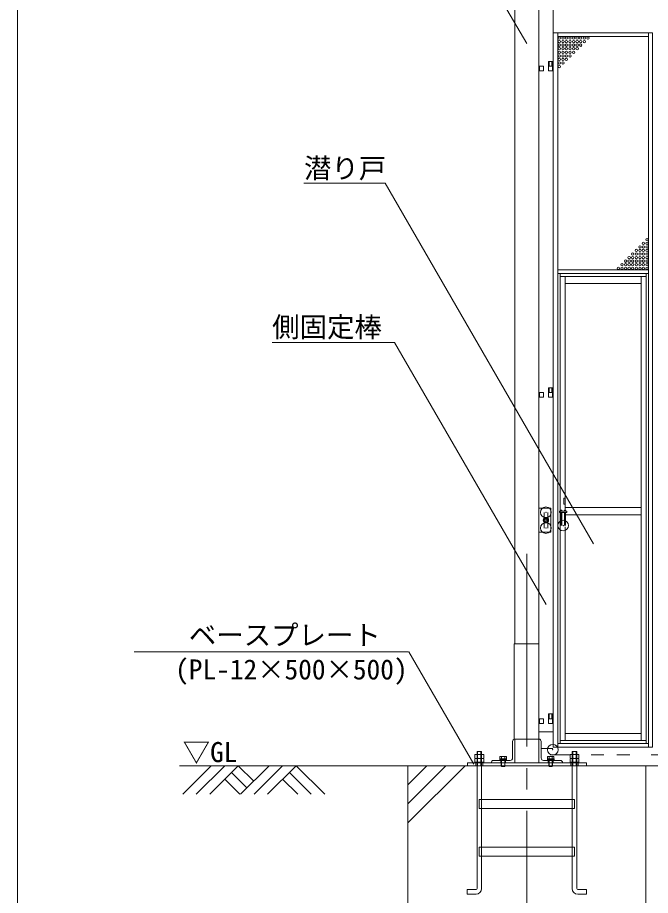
# Model space of a CAD drawing. Units: millimetres, scale not verified. Extents: x -12090 to 12090, y -18325 to 18325.
# Drawn here: x -12090 to -9431, y 4910 to 8600 of the extents above; entities that cross this region are included whole.
import ezdxf
from ezdxf.enums import TextEntityAlignment as Align

# ---------------------------------------------------------------- set-up
doc = ezdxf.new("R2010")
doc.units = ezdxf.units.MM
doc.header["$LTSCALE"] = 90
doc.header["$PDMODE"] = 32
doc.header["$PDSIZE"] = 45
for name, pattern in [('CHAIN2', [12, 9, -1, 1, -1]), ('DASHED1', [1.8, 1.2, -0.6]), ('DOUBLE_CHAIN2', [12.8, 9, -1, 0.6, -0.6, 0.6, -1])]:
    doc.linetypes.add(name, pattern=pattern)
for name, color, linetype, lineweight in [('0-2_ACCG-3018', 134, 'Continuous', 18), ('0-5_ﾍﾞｰｽﾗｲﾝ', 134, 'Continuous', 18), ('0-6_ﾎﾞﾙﾄ類', 134, 'Continuous', 18), ('0-8_ﾜｲﾔｰﾛｰﾌﾟ', 134, 'DOUBLE_CHAIN2', 18), ('0-9_基礎工事用PCA大', 134, 'Continuous', 18), ('0-A_図面枠', 134, 'Continuous', 18), ('0-C_側固定棒', 134, 'Continuous', 18), ('1-6_通芯', 134, 'CHAIN2', 18), ('1-9_標準ﾊﾟﾈﾙ', 134, 'Continuous', 18), ('1-A_標準柱', 134, 'Continuous', 18), ('1-B_文字', 134, 'Continuous', 18)]:
    doc.layers.add(name, color=color, linetype=linetype, lineweight=lineweight)
doc.styles.add('ＭＳ ゴシック', font='')
doc.styles.get('ＭＳ ゴシック').set_extended_font_data('MS Gothic')

msp = doc.modelspace()

# ---------------------------------------------------------------- linework, layer by layer
at = {"layer": '0-2_ACCG-3018'}
for centre in [(-9813.94, 8514.06), (-9813.94, 8499.06), (-9813.94, 8484.06), (-9798.94, 8514.06), (-9798.94, 8499.06), (-9798.94, 8484.06), (-9783.94, 8514.06), (-9783.94, 8499.06), (-9783.94, 8484.06), (-9768.94, 8514.06), (-9768.94, 8499.06), (-9768.94, 8484.06), (-9753.94, 8514.06), (-9753.94, 8499.06), (-9753.94, 8484.06), (-9738.94, 8514.06), (-9738.94, 8499.06), (-9738.94, 8484.06), (-9723.94, 8514.06), (-9723.94, 8499.06), (-9723.94, 8484.06), (-9708.94, 8514.06), (-9708.94, 8499.06), (-9693.94, 8514.06), (-9813.94, 8469.06), (-9813.94, 8454.06), (-9798.94, 8469.06), (-9798.94, 8454.06), (-9783.94, 8469.06), (-9783.94, 8454.06), (-9768.94, 8469.06), (-9768.94, 8454.06), (-9753.94, 8469.06), (-9753.94, 8454.06), (-9738.94, 8469.06), (-9813.94, 8439.06), (-9813.94, 8424.06), (-9798.94, 8439.06), (-9798.94, 8424.06), (-9783.94, 8439.06), (-9783.94, 8424.06), (-9768.94, 8439.06), (-9813.94, 8409.06), (-9813.94, 8394.06), (-9798.94, 8409.06), (-9475.44, 7636.06), (-9460.44, 7651.06), (-9460.44, 7636.06), (-9445.45, 7666.06), (-9445.45, 7651.06), (-9445.45, 7636.06), (-9505.44, 7606.06), (-9490.45, 7621.06), (-9490.45, 7606.06), (-9475.44, 7621.06), (-9475.44, 7606.06), (-9460.44, 7621.06), (-9460.44, 7606.06), (-9445.45, 7621.06), (-9445.45, 7606.06), (-9550.44, 7561.06), (-9535.45, 7576.06), (-9535.45, 7561.06), (-9520.44, 7591.06), (-9520.44, 7576.06), (-9520.44, 7561.06), (-9505.44, 7591.06), (-9505.44, 7576.06), (-9505.44, 7561.06), (-9490.45, 7591.06), (-9490.45, 7576.06), (-9490.45, 7561.06), (-9475.44, 7591.06), (-9475.44, 7576.06), (-9475.44, 7561.06), (-9460.44, 7591.06), (-9460.44, 7576.06), (-9460.44, 7561.06), (-9445.45, 7591.06), (-9445.45, 7576.06), (-9445.45, 7561.06), (-9565.44, 7546.06), (-9550.44, 7546.06), (-9535.45, 7546.06), (-9520.44, 7546.06), (-9505.44, 7546.06), (-9490.45, 7546.06), (-9475.44, 7546.06), (-9460.44, 7546.06), (-9445.45, 7546.06)]:
    msp.add_circle(centre, 5, dxfattribs=at)
at = {"layer": '0-5_ﾍﾞｰｽﾗｲﾝ'}
msp.add_line((-11410.19, 5455), (2349.81, 5455), dxfattribs=at)
at = {"layer": '0-6_ﾎﾞﾙﾄ類'}
for p, q in [((-10159.72, 5487.03), (-10159.72, 5501.6)), ((-10140.67, 5487.03), (-10140.67, 5501.6)), ((-9759.72, 5487.03), (-9759.72, 5501.6)), ((-9740.66, 5487.03), (-9740.66, 5501.6)), ((-10159.72, 5484.17), (-10159.72, 5469.6)), ((-10140.67, 5484.17), (-10140.67, 5469.6)), ((-10062.03, 5494), (-10063.86, 5492.94)), ((-10063.86, 5492.94), (-10063.86, 5484.2)), ((-10063.86, 5484.2), (-10036.53, 5484.2)), ((-10062.03, 5494), (-10038.36, 5494)), ((-10061.44, 5484), (-10038.95, 5484)), ((-10058.19, 5455), (-10058.19, 5477)), ((-10057.02, 5492.94), (-10057.02, 5484.2)), ((-10056.97, 5452.2), (-10056.97, 5477)), ((-10051.39, 5481), (-10050.32, 5477)), ((-10050.07, 5481), (-10049, 5477)), ((-10043.36, 5492.94), (-10043.36, 5484.2)), ((-10042.19, 5455), (-10042.19, 5477)), ((-10038.36, 5494), (-10036.53, 5492.94)), ((-10036.53, 5492.94), (-10036.53, 5484.2)), ((-9862.03, 5494), (-9863.86, 5492.94)), ((-9863.86, 5492.94), (-9863.86, 5484.2)), ((-9863.86, 5484.2), (-9836.52, 5484.2)), ((-9862.03, 5494), (-9838.36, 5494)), ((-9861.43, 5484), (-9838.94, 5484)), ((-9858.19, 5455), (-9858.19, 5477)), ((-9857.02, 5492.94), (-9857.02, 5484.2)), ((-9856.96, 5452.2), (-9856.96, 5477)), ((-9851.39, 5481), (-9850.32, 5477)), ((-9850.07, 5481), (-9849, 5477)), ((-9843.36, 5492.94), (-9843.36, 5484.2)), ((-9842.19, 5455), (-9842.19, 5477)), ((-9838.36, 5494), (-9836.52, 5492.94)), ((-9836.52, 5492.94), (-9836.52, 5484.2)), ((-9759.72, 5484.17), (-9759.72, 5469.6)), ((-9740.66, 5484.17), (-9740.66, 5469.6)), ((-10058.19, 5455), (-10056.97, 5452.2)), ((-9858.19, 5455), (-9856.96, 5452.2))]:
    msp.add_line(p, q, dxfattribs=at)
for points in [[(-10168.67, 5487.03), (-10168.67, 5501.6), (-10131.71, 5501.6), (-10131.71, 5487.03), (-10134.19, 5485.6), (-10166.19, 5485.6)], [(-9768.67, 5487.03), (-9768.67, 5501.6), (-9731.72, 5501.6), (-9731.72, 5487.03), (-9734.19, 5485.6), (-9766.2, 5485.6)], [(-10168.67, 5484.17), (-10168.67, 5469.6), (-10131.71, 5469.6), (-10131.71, 5484.17), (-10134.19, 5485.6), (-10166.19, 5485.6)], [(-10168.19, 5469.6), (-10132.19, 5469.6), (-10132.19, 5467), (-10168.19, 5467)], [(-10036.2, 5484), (-10036.2, 5481), (-10064.2, 5481), (-10064.2, 5484)], [(-10064.2, 5481), (-10036.2, 5481), (-10036.2, 5477), (-10064.2, 5477)], [(-9836.19, 5484), (-9836.19, 5481), (-9864.19, 5481), (-9864.19, 5484)], [(-9864.19, 5481), (-9836.19, 5481), (-9836.19, 5477), (-9864.19, 5477)], [(-9768.67, 5484.17), (-9768.67, 5469.6), (-9731.72, 5469.6), (-9731.72, 5484.17), (-9734.19, 5485.6), (-9766.2, 5485.6)], [(-9768.19, 5469.6), (-9732.19, 5469.6), (-9732.19, 5467), (-9768.19, 5467)]]:
    msp.add_lwpolyline(points, close=True, dxfattribs=at)
for points in [[(-10056.97, 5452.2), (-10043.42, 5452.2), (-10043.42, 5477)], [(-9856.96, 5452.2), (-9843.42, 5452.2), (-9843.42, 5477)], [(-10058.19, 5455), (-10042.19, 5455), (-10043.42, 5452.2)], [(-9858.19, 5455), (-9842.19, 5455), (-9843.42, 5452.2)]]:
    msp.add_lwpolyline(points, dxfattribs=at)
for centre, radius, start, end in [((-10164.19, 5494.78), 8.96, 240.0064, 300.0064), ((-10164.19, 5476.42), 8.96, 60.0064, 120.0064), ((-10150.19, 5453.14), 32.45, 72.93497, 107.07105), ((-10150.19, 5518.05), 32.45, 252.93497, 287.07105), ((-10136.2, 5494.77), 8.95, 239.98131, 300.0315), ((-10136.2, 5476.43), 8.95, 59.98131, 120.0315), ((-10060.44, 5487.95), 6.05, 55.616, 124.384), ((-10061.44, 5484.2), 0.198, 180, 270), ((-10050.19, 5471.39), 22.62, 72.412, 107.588), ((-10039.94, 5487.95), 6.05, 55.616, 124.384), ((-10038.95, 5484.2), 0.198, 270, 0), ((-9860.44, 5487.95), 6.05, 55.616, 124.384), ((-9861.43, 5484.2), 0.198, 180, 270), ((-9850.19, 5471.39), 22.62, 72.412, 107.588), ((-9839.94, 5487.95), 6.05, 55.616, 124.384), ((-9838.94, 5484.2), 0.198, 270, 0), ((-9764.19, 5494.78), 8.96, 240.0064, 300.0064), ((-9764.19, 5476.42), 8.96, 60.0064, 120.0064), ((-9750.19, 5453.14), 32.45, 72.93497, 107.07105), ((-9750.19, 5518.05), 32.45, 252.93497, 287.07105), ((-9736.19, 5494.77), 8.95, 239.98131, 300.0315), ((-9736.19, 5476.43), 8.95, 59.98131, 120.0315)]:
    msp.add_arc(centre, radius, start, end, dxfattribs=at)
at = {"layer": '0-8_ﾜｲﾔｰﾛｰﾌﾟ'}
msp.add_line((1749.81, 5500), (-9851.8, 5500), dxfattribs=at)
at = {"layer": '0-9_基礎工事用PCA大', "linetype": 'DASHED1'}
for p, q in [((-10164.89, 5467), (-10164.89, 5455)), ((-10135.2, 5467), (-10135.2, 5455)), ((-10058.19, 5467), (-10058.19, 5455)), ((-10042.19, 5467), (-10042.19, 5455)), ((-9858.19, 5467), (-9858.19, 5455)), ((-9842.19, 5467), (-9842.19, 5455)), ((-9765.19, 5467), (-9765.19, 5455)), ((-9735.19, 5467), (-9735.19, 5455)), ((-10140.67, 5313), (-10140.67, 5275)), ((-9759.72, 5313), (-9759.72, 5275)), ((-10140.67, 5113), (-10140.67, 5075)), ((-9759.72, 5113), (-9759.72, 5075))]:
    msp.add_line(p, q, dxfattribs=at)
at = {"layer": '0-9_基礎工事用PCA大'}
for p, q in [((-10450.2, 5215), (-10210.19, 5455)), ((-10450.2, 5295), (-10290.19, 5455)), ((-10450.2, 5375), (-10370.2, 5455)), ((-10140.67, 5275), (-10140.67, 5113)), ((-9759.72, 5275), (-9759.72, 5113)), ((-10140.67, 5075), (-10140.67, 4938)), ((-9759.72, 5075), (-9759.72, 4938))]:
    msp.add_line(p, q, dxfattribs=at)
for points in [[(-10159.72, 4938.05), (-10159.72, 5515), (-10140.67, 5515), (-10140.67, 5313)], [(-10159.72, 5452.5), (-10157.22, 5455), (-10157.22, 5515), (-10143.17, 5515), (-10143.17, 5455), (-10140.67, 5452.5)], [(-9740.66, 4938.05), (-9740.66, 5515), (-9759.72, 5515), (-9759.72, 5313)], [(-9740.66, 5452.5), (-9743.17, 5455), (-9743.17, 5515), (-9757.22, 5515), (-9757.22, 5455), (-9759.72, 5452.5)], [(-10163.66, 4915), (-10200.67, 4915), (-10200.67, 4934.05), (-10163.72, 4934.05)], [(-9736.72, 4915), (-9699.71, 4915), (-9699.71, 4934.05), (-9736.67, 4934.05)]]:
    msp.add_lwpolyline(points, dxfattribs=at)
for points in [[(-10200.19, 5455), (-9700.19, 5455), (-9700.19, 5467), (-10200.19, 5467)], [(-10450.2, 4455), (-9450.19, 4455), (-9450.19, 5455), (-10450.2, 5455)], [(-10150.19, 5313), (-9750.19, 5313), (-9750.19, 5275), (-10150.19, 5275)], [(-10150.19, 5113), (-9750.19, 5113), (-9750.19, 5075), (-10150.19, 5075)]]:
    msp.add_lwpolyline(points, close=True, dxfattribs=at)
for centre, radius, start, end in [((-10163.72, 4938.05), 4, 270, 360), ((-10163.66, 4938), 23, 270, 360), ((-9736.72, 4938), 23, 180, 270), ((-9736.67, 4938.05), 4, 180, 270)]:
    msp.add_arc(centre, radius, start, end, dxfattribs=at)
at = {"layer": '0-A_図面枠'}
msp.add_lwpolyline([(-12090.19, 18325), (12059.81, 18325), (12059.81, 1675), (-12090.19, 1675)], close=True, dxfattribs=at)
at = {"layer": '0-C_側固定棒'}
for p, q in [((-9840.19, 7044.06), (-9840.19, 8395.56)), ((-9840.19, 5672.56), (-9840.19, 7024.06))]:
    msp.add_line(p, q, dxfattribs=at)
msp.add_lwpolyline([(-9840.19, 8415.56), (-9840.19, 9267.56), (-9900.19, 9267.56), (-9900.19, 5597.56), (-9840.19, 5597.56), (-9840.19, 5652.56)], dxfattribs=at)
for points in [[(-9897.84, 8375.56), (-9880.54, 8375.56), (-9880.54, 8395.56), (-9897.84, 8395.56)], [(-9859.84, 8375.56), (-9842.54, 8375.56), (-9842.54, 8395.56), (-9859.84, 8395.56)], [(-9897.84, 7004.06), (-9880.54, 7004.06), (-9880.54, 7024.06), (-9897.84, 7024.06)], [(-9859.84, 7004.06), (-9842.54, 7004.06), (-9842.54, 7024.06), (-9859.84, 7024.06)], [(-9875.1, 6496.06), (-9880.01, 6487.56), (-9875.1, 6479.06), (-9865.29, 6479.06), (-9860.38, 6487.56), (-9865.29, 6496.06)], [(-9897.84, 5632.56), (-9880.54, 5632.56), (-9880.54, 5652.56), (-9897.84, 5652.56)], [(-9859.84, 5632.56), (-9842.54, 5632.56), (-9842.54, 5652.56), (-9859.84, 5652.56)]]:
    msp.add_lwpolyline(points, close=True, dxfattribs=at)
for radius in [11, 8.5, 4.76, 4.22]:
    msp.add_circle((-9870.19, 6487.56), radius, dxfattribs=at)
for start, end in [(72.757, 107.243), (132.757, 167.243), (192.757, 227.243), (252.757, 287.243), (12.757, 47.243), (312.757, 347.243)]:
    msp.add_arc((-9870.19, 6487.56), 8.9, start, end, dxfattribs=at)
at = {"layer": '1-6_通芯'}
msp.add_line((-9950.19, 4455), (-9950.19, 6367), dxfattribs=at)
at = {"layer": '1-9_標準ﾊﾟﾈﾙ', "linetype": 'DASHED1'}
for p, q in [((-9856.69, 8415.56), (-9856.69, 8395.56)), ((-9845.69, 8415.56), (-9845.69, 8395.56)), ((-9856.69, 7044.06), (-9856.69, 7024.06)), ((-9845.69, 7044.06), (-9845.69, 7024.06)), ((-9856.69, 5672.56), (-9856.69, 5652.56)), ((-9845.69, 5672.56), (-9845.69, 5652.56))]:
    msp.add_line(p, q, dxfattribs=at)
at = {"layer": '1-9_標準ﾊﾟﾈﾙ'}
for p, q in [((-9843.49, 8415.56), (-9843.49, 8395.56)), ((-9843.49, 7044.06), (-9843.49, 7024.06)), ((-9807.7, 6464.56), (-9807.7, 6519.56)), ((-9802.69, 6519.56), (-9802.69, 6464.56)), ((-9792.69, 6464.56), (-9792.69, 6519.56)), ((-9787.69, 6519.56), (-9787.69, 6464.56)), ((-9843.49, 5672.56), (-9843.49, 5652.56))]:
    msp.add_line(p, q, dxfattribs=at)
for points in [[(-9839.69, 8535.56), (-9819.94, 8535.56), (-9819.94, 5532.56), (-9839.69, 5532.56)], [(-9439.44, 8535.56), (-9819.94, 8535.56), (-9819.94, 8520.06), (-9439.44, 8520.06)], [(-9439.44, 8535.56), (-9422.69, 8535.56), (-9422.69, 5532.56), (-9439.44, 5532.56)], [(-9439.44, 7540.06), (-9819.94, 7540.06), (-9819.94, 7524.06), (-9439.44, 7524.06)], [(-9819.94, 5548.06), (-9809.69, 5548.06), (-9809.69, 7524.06), (-9819.94, 7524.06)], [(-9789.7, 7511.56), (-9469.69, 7511.56), (-9469.69, 7481.56), (-9789.7, 7481.56)], [(-9449.69, 7511.56), (-9469.69, 7511.56), (-9469.69, 5560.56), (-9449.69, 5560.56)], [(-9439.44, 5548.06), (-9449.69, 5548.06), (-9449.69, 7524.06), (-9439.44, 7524.06)], [(-9789.7, 6554.56), (-9794.69, 6554.56), (-9794.69, 6579.56), (-9789.7, 6579.56)], [(-9812.69, 6524.56), (-9782.69, 6524.56), (-9782.69, 6519.56), (-9812.69, 6519.56)], [(-9789.7, 5560.56), (-9469.69, 5560.56), (-9469.69, 5590.56), (-9789.7, 5590.56)], [(-9439.44, 5532.56), (-9819.94, 5532.56), (-9819.94, 5548.06), (-9439.44, 5548.06)]]:
    msp.add_lwpolyline(points, close=True, dxfattribs=at)
for points in [[(-9839.69, 8395.56), (-9859.69, 8395.56), (-9859.69, 8415.56), (-9839.69, 8415.56)], [(-9809.69, 6524.56), (-9809.69, 7511.56), (-9789.7, 7511.56), (-9789.7, 6529.56)], [(-9839.69, 7024.06), (-9859.69, 7024.06), (-9859.69, 7044.06), (-9839.69, 7044.06)], [(-9789.7, 6529.56), (-9789.7, 6540.06), (-9469.69, 6540.06), (-9469.69, 6510.06), (-9787.69, 6510.06)], [(-9789.7, 6458.56), (-9789.7, 5560.56), (-9809.69, 5560.56), (-9809.69, 6519.56)], [(-9807.7, 6524.56), (-9807.7, 6529.56), (-9802.69, 6529.56), (-9802.69, 6524.56)], [(-9792.69, 6524.56), (-9792.69, 6529.56), (-9787.69, 6529.56), (-9787.69, 6524.56)], [(-9839.69, 5652.56), (-9859.69, 5652.56), (-9859.69, 5672.56), (-9839.69, 5672.56)]]:
    msp.add_lwpolyline(points, dxfattribs=at)
msp.add_point((-9797.7, 6464.56), dxfattribs=at)
at = {"layer": '1-A_標準柱'}
for p, q in [((-10000.2, 5967), (-10000.2, 9417)), ((-9900.19, 5967), (-9900.19, 9417)), ((-9877.69, 6495.61), (-9877.69, 6520)), ((-9862.69, 6520), (-9862.69, 6495.61)), ((-9877.69, 6454), (-9877.69, 6479.51)), ((-9862.69, 6479.51), (-9862.69, 6454)), ((-10010.2, 5557), (-10010.2, 5487)), ((-9890.19, 5557), (-9890.19, 5487)), ((-10020.19, 5477), (-10090.2, 5477)), ((-9900.19, 5467), (-10000.2, 5467)), ((-9880.19, 5477), (-9810.19, 5477))]:
    msp.add_line(p, q, dxfattribs=at)
at = {"layer": '1-A_標準柱', "linetype": 'DASHED1'}
for p, q in [((-10060.19, 5477), (-10060.19, 5467)), ((-10040.19, 5477), (-10040.19, 5467)), ((-9860.19, 5477), (-9860.19, 5467)), ((-9840.19, 5477), (-9840.19, 5467))]:
    msp.add_line(p, q, dxfattribs=at)
at = {"layer": '1-A_標準柱'}
for points in [[(-9900.19, 6537), (-9850.19, 6537), (-9850.19, 6437), (-9900.19, 6437)], [(-10003.39, 5967), (-9900.19, 5967), (-9900.19, 5567), (-10003.39, 5567)]]:
    msp.add_lwpolyline(points, close=True, dxfattribs=at)
for points in [[(-10100.2, 5467), (-10000.2, 5467), (-10000.2, 5567)], [(-9800.19, 5467), (-9900.19, 5467), (-9900.19, 5567)], [(-9841.19, 5527), (-9890.19, 5527), (-9890.19, 5517)]]:
    msp.add_lwpolyline(points, dxfattribs=at)
for centre, start, end in [((-10000.2, 5557), 90, 180), ((-9900.19, 5557), 0, 90), ((-10090.2, 5467), 90, 180), ((-10020.19, 5487), 270, 360), ((-9880.19, 5487), 180, 270), ((-9810.19, 5467), 0, 90)]:
    msp.add_arc(centre, 10, start, end, dxfattribs=at)
for p in [(-9870.19, 6520), (-9870.19, 6454), (-9841.19, 5522)]:
    msp.add_point(p, dxfattribs=at)
at = {"layer": '1-B_文字'}
for p, q in [((-10886.74, 7903.63), (-10546.6, 7903.63)), ((-11020.36, 7234.56), (-10506.43, 7234.56)), ((-11600.95, 5933.8), (-10446.95, 5933.8)), ((-11276.1, 5455), (-11396.39, 5334.72)), ((-11219.41, 5455), (-11339.68, 5334.72)), ((-11162.71, 5455), (-11282.99, 5334.72)), ((-11191.06, 5426.65), (-11126.25, 5361.85)), ((-11162.71, 5455), (-11097.9, 5390.2)), ((-11033.1, 5455), (-11153.39, 5334.72)), ((-10976.41, 5455), (-11096.68, 5334.72)), ((-10919.7, 5455), (-11039.99, 5334.72)), ((-10948.06, 5426.65), (-10856.12, 5334.72)), ((-10919.7, 5455), (-10799.42, 5334.72)), ((-11219.41, 5398.3), (-11155.82, 5334.72)), ((-10976.4, 5398.3), (-10912.82, 5334.72))]:
    msp.add_line(p, q, dxfattribs=at)
for points in [[(-9950.19, 8490.46), (-10488.47, 9407.91), (-10488.91, 9407.91)], [(-9670.79, 6387.6), (-10546.07, 7903.63), (-10546.51, 7903.63)], [(-9869.83, 6132.98), (-10505.83, 7234.56), (-10506.27, 7234.56)], [(-10172.72, 5461), (-10445.69, 5933.8), (-10446.12, 5933.8)]]:
    msp.add_lwpolyline(points, dxfattribs=at)

# ---------------------------------------------------------------- texts
at = {"layer": '1-B_文字', "style": 'ＭＳ ゴシック'}
for s, p in [('潜り戸', (-10886.74, 7899.23)), ('側固定棒', (-11020.36, 7231.69)), ('\u3000\u3000ベースプレート\u3000\u3000\u3000', (-11600.95, 5936.55)), ('(PL-12×500×500)', (-11428.14, 5792.11)), ('▽GL', (-11396.39, 5444.68))]:
    msp.add_text(s, height=84.46, dxfattribs=at).set_placement(p, align=Align.BOTTOM_LEFT)

doc.saveas('drawing.dxf')
